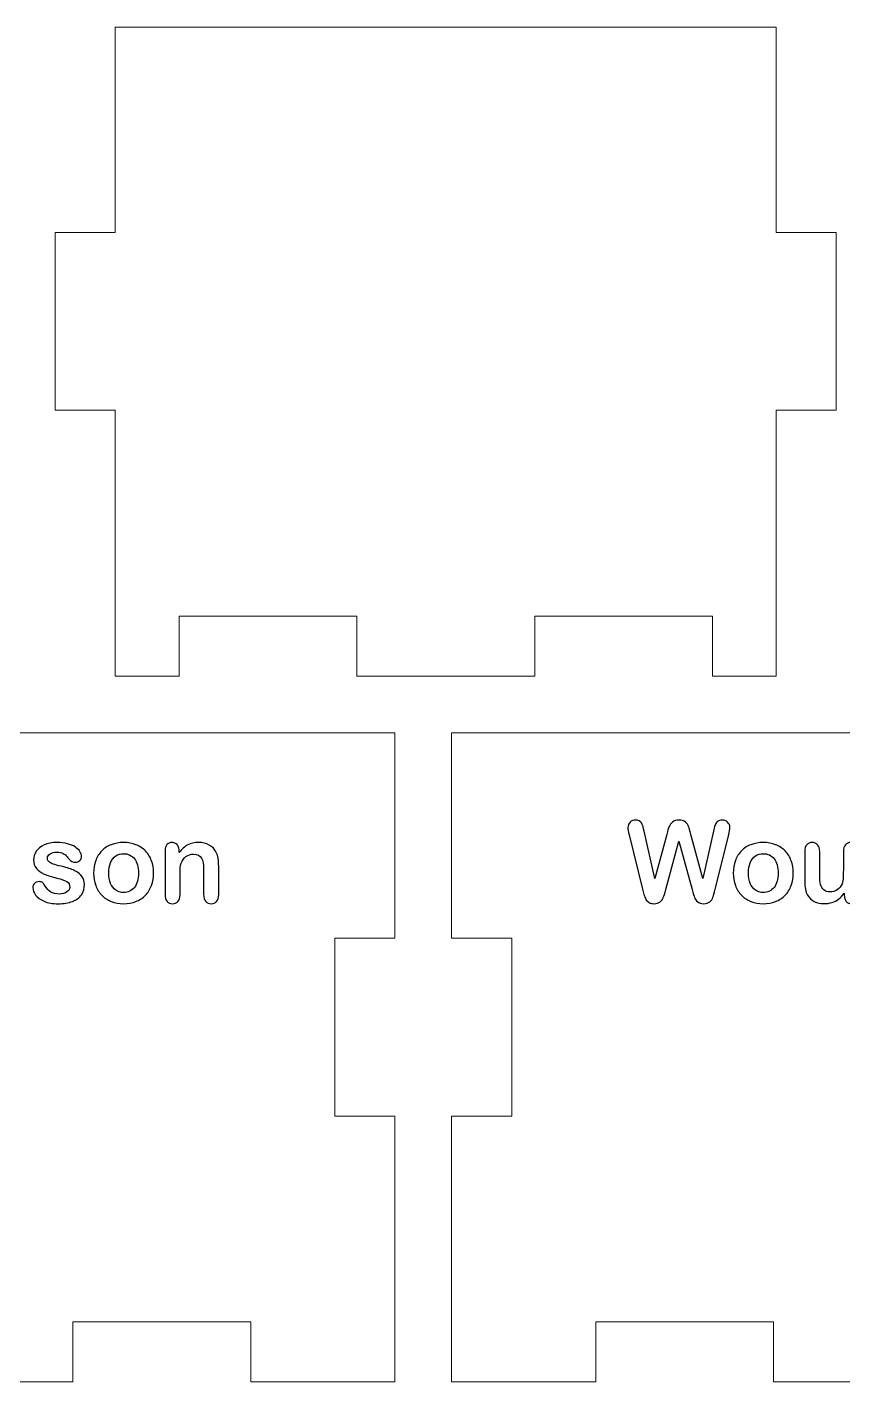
# Model space of a CAD drawing. Header units: inches. Extents: x -11.2 to 11.8, y -8.6 to 8.5.
# Drawn here: x -9.395 to -7.697, y -3.816 to -0.998 of the extents above; entities that cross this region are included whole.
import ezdxf

# ---------------------------------------------------------------- set-up
doc = ezdxf.new("R2010")
doc.units = ezdxf.units.IN
doc.header["$MEASUREMENT"] = 0
doc.layers.add('Tiny token holder', color=7, linetype='Continuous')

msp = doc.modelspace()

# ---------------------------------------------------------------- linework, layer by layer
at = {"layer": 'Tiny token holder', "color": 240, "lineweight": 9}
for points, knots in [([(-7.8364, -2.2231), (-7.8364, -2.2231), (-7.8364, -1.7951), (-7.8364, -1.7951), (-7.8364, -1.7951), (-7.8364, -1.7951), (-7.7114, -1.7951), (-7.7114, -1.7951), (-7.7114, -1.7951), (-7.7114, -1.7951), (-7.7114, -1.4251), (-7.7114, -1.4251), (-7.7114, -1.4251), (-7.7114, -1.4251), (-7.8364, -1.4251), (-7.8364, -1.4251), (-7.8364, -1.4251), (-7.8364, -1.4251), (-7.8364, -0.9981), (-7.8364, -0.9981), (-7.8364, -0.9981), (-7.8364, -0.9981), (-9.2114, -0.9981), (-9.2114, -0.9981), (-9.2114, -0.9981), (-9.2114, -0.9981), (-9.2114, -1.4251), (-9.2114, -1.4251), (-9.2114, -1.4251), (-9.2114, -1.4251), (-9.3364, -1.4251), (-9.3364, -1.4251), (-9.3364, -1.4251), (-9.3364, -1.4251), (-9.3364, -1.7951), (-9.3364, -1.7951), (-9.3364, -1.7951), (-9.3364, -1.7951), (-9.2114, -1.7951), (-9.2114, -1.7951), (-9.2114, -1.7951), (-9.2114, -1.7951), (-9.2114, -2.2231), (-9.2114, -2.2231), (-9.2114, -2.2231), (-9.2114, -2.2231), (-9.2114, -2.3481), (-9.2114, -2.3481), (-9.2114, -2.3481), (-9.2114, -2.3481), (-9.0784, -2.3481), (-9.0784, -2.3481), (-9.0784, -2.3481), (-9.0784, -2.3481), (-9.0784, -2.2231), (-9.0784, -2.2231), (-9.0784, -2.2231), (-9.0784, -2.2231), (-8.7084, -2.2231), (-8.7084, -2.2231), (-8.7084, -2.2231), (-8.7084, -2.2231), (-8.7084, -2.3481), (-8.7084, -2.3481), (-8.7084, -2.3481), (-8.7084, -2.3481), (-8.3384, -2.3481), (-8.3384, -2.3481), (-8.3384, -2.3481), (-8.3384, -2.3481), (-8.3384, -2.2231), (-8.3384, -2.2231), (-8.3384, -2.2231), (-8.3384, -2.2231), (-7.9684, -2.2231), (-7.9684, -2.2231), (-7.9684, -2.2231), (-7.9684, -2.2231), (-7.9684, -2.3481), (-7.9684, -2.3481), (-7.9684, -2.3481), (-7.9684, -2.3481), (-7.8364, -2.3481), (-7.8364, -2.3481), (-7.8364, -2.3481), (-7.8364, -2.3481), (-7.8364, -2.2231), (-7.8364, -2.2231)], [0, 0, 0, 0, 0.043478, 0.043478, 0.043478, 0.043478, 0.086957, 0.086957, 0.086957, 0.086957, 0.130435, 0.130435, 0.130435, 0.130435, 0.173913, 0.173913, 0.173913, 0.173913, 0.217391, 0.217391, 0.217391, 0.217391, 0.26087, 0.26087, 0.26087, 0.26087, 0.304348, 0.304348, 0.304348, 0.304348, 0.347826, 0.347826, 0.347826, 0.347826, 0.391304, 0.391304, 0.391304, 0.391304, 0.434783, 0.434783, 0.434783, 0.434783, 0.478261, 0.478261, 0.478261, 0.478261, 0.521739, 0.521739, 0.521739, 0.521739, 0.565217, 0.565217, 0.565217, 0.565217, 0.608696, 0.608696, 0.608696, 0.608696, 0.652174, 0.652174, 0.652174, 0.652174, 0.695652, 0.695652, 0.695652, 0.695652, 0.73913, 0.73913, 0.73913, 0.73913, 0.782609, 0.782609, 0.782609, 0.782609, 0.826087, 0.826087, 0.826087, 0.826087, 0.869565, 0.869565, 0.869565, 0.869565, 0.913043, 0.913043, 0.913043, 0.913043, 1, 1, 1, 1]), ([(-10.7794, -3.6911), (-10.7794, -3.6911), (-10.4094, -3.6911), (-10.4094, -3.6911), (-10.4094, -3.6911), (-10.4094, -3.6911), (-10.4094, -3.8161), (-10.4094, -3.8161), (-10.4094, -3.8161), (-10.4094, -3.8161), (-10.0394, -3.8161), (-10.0394, -3.8161), (-10.0394, -3.8161), (-10.0394, -3.8161), (-10.0394, -3.6911), (-10.0394, -3.6911), (-10.0394, -3.6911), (-10.0394, -3.6911), (-9.6694, -3.6911), (-9.6694, -3.6911), (-9.6694, -3.6911), (-9.6694, -3.6911), (-9.6694, -3.8161), (-9.6694, -3.8161), (-9.6694, -3.8161), (-9.6694, -3.8161), (-9.2994, -3.8161), (-9.2994, -3.8161), (-9.2994, -3.8161), (-9.2994, -3.8161), (-9.2994, -3.6911), (-9.2994, -3.6911), (-9.2994, -3.6911), (-9.2994, -3.6911), (-8.9294, -3.6911), (-8.9294, -3.6911), (-8.9294, -3.6911), (-8.9294, -3.6911), (-8.9294, -3.8161), (-8.9294, -3.8161), (-8.9294, -3.8161), (-8.9294, -3.8161), (-8.7544, -3.8161), (-8.7544, -3.8161), (-8.7544, -3.8161), (-8.7544, -3.8161), (-8.6294, -3.8161), (-8.6294, -3.8161), (-8.6294, -3.8161), (-8.6294, -3.8161), (-8.6294, -3.6911), (-8.6294, -3.6911), (-8.6294, -3.6911), (-8.6294, -3.6911), (-8.6294, -3.2631), (-8.6294, -3.2631), (-8.6294, -3.2631), (-8.6294, -3.2631), (-8.7544, -3.2631), (-8.7544, -3.2631), (-8.7544, -3.2631), (-8.7544, -3.2631), (-8.7544, -2.8931), (-8.7544, -2.8931), (-8.7544, -2.8931), (-8.7544, -2.8931), (-8.6294, -2.8931), (-8.6294, -2.8931), (-8.6294, -2.8931), (-8.6294, -2.8931), (-8.6294, -2.4661), (-8.6294, -2.4661), (-8.6294, -2.4661), (-8.6294, -2.4661), (-8.7544, -2.4661), (-8.7544, -2.4661), (-8.7544, -2.4661), (-8.7544, -2.4661), (-10.9544, -2.4661), (-10.9544, -2.4661), (-10.9544, -2.4661), (-10.9544, -2.4661), (-11.0794, -2.4661), (-11.0794, -2.4661), (-11.0794, -2.4661), (-11.0794, -2.4661), (-11.0794, -2.8931), (-11.0794, -2.8931), (-11.0794, -2.8931), (-11.0794, -2.8931), (-10.9544, -2.8931), (-10.9544, -2.8931), (-10.9544, -2.8931), (-10.9544, -2.8931), (-10.9544, -3.2631), (-10.9544, -3.2631), (-10.9544, -3.2631), (-10.9544, -3.2631), (-11.0794, -3.2631), (-11.0794, -3.2631), (-11.0794, -3.2631), (-11.0794, -3.2631), (-11.0794, -3.6911), (-11.0794, -3.6911), (-11.0794, -3.6911), (-11.0794, -3.6911), (-11.0794, -3.8161), (-11.0794, -3.8161), (-11.0794, -3.8161), (-11.0794, -3.8161), (-10.9544, -3.8161), (-10.9544, -3.8161), (-10.9544, -3.8161), (-10.9544, -3.8161), (-10.7794, -3.8161), (-10.7794, -3.8161), (-10.7794, -3.8161), (-10.7794, -3.8161), (-10.7794, -3.6911), (-10.7794, -3.6911)], [0, 0, 0, 0, 0.032258, 0.032258, 0.032258, 0.032258, 0.064516, 0.064516, 0.064516, 0.064516, 0.096774, 0.096774, 0.096774, 0.096774, 0.129032, 0.129032, 0.129032, 0.129032, 0.16129, 0.16129, 0.16129, 0.16129, 0.193548, 0.193548, 0.193548, 0.193548, 0.225806, 0.225806, 0.225806, 0.225806, 0.258065, 0.258065, 0.258065, 0.258065, 0.290323, 0.290323, 0.290323, 0.290323, 0.322581, 0.322581, 0.322581, 0.322581, 0.354839, 0.354839, 0.354839, 0.354839, 0.387097, 0.387097, 0.387097, 0.387097, 0.419355, 0.419355, 0.419355, 0.419355, 0.451613, 0.451613, 0.451613, 0.451613, 0.483871, 0.483871, 0.483871, 0.483871, 0.516129, 0.516129, 0.516129, 0.516129, 0.548387, 0.548387, 0.548387, 0.548387, 0.580645, 0.580645, 0.580645, 0.580645, 0.612903, 0.612903, 0.612903, 0.612903, 0.645161, 0.645161, 0.645161, 0.645161, 0.677419, 0.677419, 0.677419, 0.677419, 0.709677, 0.709677, 0.709677, 0.709677, 0.741935, 0.741935, 0.741935, 0.741935, 0.774194, 0.774194, 0.774194, 0.774194, 0.806452, 0.806452, 0.806452, 0.806452, 0.83871, 0.83871, 0.83871, 0.83871, 0.870968, 0.870968, 0.870968, 0.870968, 0.903226, 0.903226, 0.903226, 0.903226, 0.935484, 0.935484, 0.935484, 0.935484, 1, 1, 1, 1]), ([(-8.2114, -3.6911), (-8.2114, -3.6911), (-7.8414, -3.6911), (-7.8414, -3.6911), (-7.8414, -3.6911), (-7.8414, -3.6911), (-7.8414, -3.8161), (-7.8414, -3.8161), (-7.8414, -3.8161), (-7.8414, -3.8161), (-7.4714, -3.8161), (-7.4714, -3.8161), (-7.4714, -3.8161), (-7.4714, -3.8161), (-7.4714, -3.6911), (-7.4714, -3.6911), (-7.4714, -3.6911), (-7.4714, -3.6911), (-7.1014, -3.6911), (-7.1014, -3.6911), (-7.1014, -3.6911), (-7.1014, -3.6911), (-7.1014, -3.8161), (-7.1014, -3.8161), (-7.1014, -3.8161), (-7.1014, -3.8161), (-6.7314, -3.8161), (-6.7314, -3.8161), (-6.7314, -3.8161), (-6.7314, -3.8161), (-6.7314, -3.6911), (-6.7314, -3.6911), (-6.7314, -3.6911), (-6.7314, -3.6911), (-6.3614, -3.6911), (-6.3614, -3.6911), (-6.3614, -3.6911), (-6.3614, -3.6911), (-6.3614, -3.8161), (-6.3614, -3.8161), (-6.3614, -3.8161), (-6.3614, -3.8161), (-6.1864, -3.8161), (-6.1864, -3.8161), (-6.1864, -3.8161), (-6.1864, -3.8161), (-6.0614, -3.8161), (-6.0614, -3.8161), (-6.0614, -3.8161), (-6.0614, -3.8161), (-6.0614, -3.6911), (-6.0614, -3.6911), (-6.0614, -3.6911), (-6.0614, -3.6911), (-6.0614, -3.2631), (-6.0614, -3.2631), (-6.0614, -3.2631), (-6.0614, -3.2631), (-6.1864, -3.2631), (-6.1864, -3.2631), (-6.1864, -3.2631), (-6.1864, -3.2631), (-6.1864, -2.8931), (-6.1864, -2.8931), (-6.1864, -2.8931), (-6.1864, -2.8931), (-6.0614, -2.8931), (-6.0614, -2.8931), (-6.0614, -2.8931), (-6.0614, -2.8931), (-6.0614, -2.4661), (-6.0614, -2.4661), (-6.0614, -2.4661), (-6.0614, -2.4661), (-6.1864, -2.4661), (-6.1864, -2.4661), (-6.1864, -2.4661), (-6.1864, -2.4661), (-8.3864, -2.4661), (-8.3864, -2.4661), (-8.3864, -2.4661), (-8.3864, -2.4661), (-8.5114, -2.4661), (-8.5114, -2.4661), (-8.5114, -2.4661), (-8.5114, -2.4661), (-8.5114, -2.8931), (-8.5114, -2.8931), (-8.5114, -2.8931), (-8.5114, -2.8931), (-8.3864, -2.8931), (-8.3864, -2.8931), (-8.3864, -2.8931), (-8.3864, -2.8931), (-8.3864, -3.2631), (-8.3864, -3.2631), (-8.3864, -3.2631), (-8.3864, -3.2631), (-8.5114, -3.2631), (-8.5114, -3.2631), (-8.5114, -3.2631), (-8.5114, -3.2631), (-8.5114, -3.6911), (-8.5114, -3.6911), (-8.5114, -3.6911), (-8.5114, -3.6911), (-8.5114, -3.8161), (-8.5114, -3.8161), (-8.5114, -3.8161), (-8.5114, -3.8161), (-8.3864, -3.8161), (-8.3864, -3.8161), (-8.3864, -3.8161), (-8.3864, -3.8161), (-8.2114, -3.8161), (-8.2114, -3.8161), (-8.2114, -3.8161), (-8.2114, -3.8161), (-8.2114, -3.6911), (-8.2114, -3.6911)], [0, 0, 0, 0, 0.032258, 0.032258, 0.032258, 0.032258, 0.064516, 0.064516, 0.064516, 0.064516, 0.096774, 0.096774, 0.096774, 0.096774, 0.129032, 0.129032, 0.129032, 0.129032, 0.16129, 0.16129, 0.16129, 0.16129, 0.193548, 0.193548, 0.193548, 0.193548, 0.225806, 0.225806, 0.225806, 0.225806, 0.258065, 0.258065, 0.258065, 0.258065, 0.290323, 0.290323, 0.290323, 0.290323, 0.322581, 0.322581, 0.322581, 0.322581, 0.354839, 0.354839, 0.354839, 0.354839, 0.387097, 0.387097, 0.387097, 0.387097, 0.419355, 0.419355, 0.419355, 0.419355, 0.451613, 0.451613, 0.451613, 0.451613, 0.483871, 0.483871, 0.483871, 0.483871, 0.516129, 0.516129, 0.516129, 0.516129, 0.548387, 0.548387, 0.548387, 0.548387, 0.580645, 0.580645, 0.580645, 0.580645, 0.612903, 0.612903, 0.612903, 0.612903, 0.645161, 0.645161, 0.645161, 0.645161, 0.677419, 0.677419, 0.677419, 0.677419, 0.709677, 0.709677, 0.709677, 0.709677, 0.741935, 0.741935, 0.741935, 0.741935, 0.774194, 0.774194, 0.774194, 0.774194, 0.806452, 0.806452, 0.806452, 0.806452, 0.83871, 0.83871, 0.83871, 0.83871, 0.870968, 0.870968, 0.870968, 0.870968, 0.903226, 0.903226, 0.903226, 0.903226, 0.935484, 0.935484, 0.935484, 0.935484, 1, 1, 1, 1])]:
    msp.add_open_spline(points, degree=3, knots=knots, dxfattribs=at)
at = {"layer": 'Tiny token holder', "color": 250}
for points, knots in [([(-8.0112, -2.7921), (-8.0112, -2.7921), (-8.0384, -2.6913), (-8.0384, -2.6913), (-8.0384, -2.6913), (-8.0384, -2.6913), (-8.0659, -2.7921), (-8.0659, -2.7921), (-8.0659, -2.7921), (-8.0681, -2.7998), (-8.0698, -2.8053), (-8.071, -2.8086), (-8.071, -2.8086), (-8.0723, -2.8119), (-8.0745, -2.8149), (-8.0776, -2.8176), (-8.0776, -2.8176), (-8.0808, -2.8202), (-8.0849, -2.8215), (-8.0901, -2.8215), (-8.0901, -2.8215), (-8.0944, -2.8215), (-8.0978, -2.8207), (-8.1005, -2.8192), (-8.1005, -2.8192), (-8.1033, -2.8176), (-8.1054, -2.8154), (-8.1071, -2.8125), (-8.1071, -2.8125), (-8.1088, -2.8097), (-8.1102, -2.8062), (-8.1112, -2.8023), (-8.1112, -2.8023), (-8.1123, -2.7984), (-8.1133, -2.7947), (-8.1141, -2.7914), (-8.1141, -2.7914), (-8.1141, -2.7914), (-8.1421, -2.6781), (-8.1421, -2.6781), (-8.1421, -2.6781), (-8.1438, -2.6715), (-8.1447, -2.6665), (-8.1447, -2.6631), (-8.1447, -2.6631), (-8.1447, -2.6587), (-8.1431, -2.655), (-8.1401, -2.6521), (-8.1401, -2.6521), (-8.137, -2.6491), (-8.1332, -2.6476), (-8.1287, -2.6476), (-8.1287, -2.6476), (-8.1225, -2.6476), (-8.1183, -2.6496), (-8.1162, -2.6536), (-8.1162, -2.6536), (-8.1141, -2.6576), (-8.1122, -2.6633), (-8.1106, -2.6709), (-8.1106, -2.6709), (-8.1106, -2.6709), (-8.0885, -2.7691), (-8.0885, -2.7691), (-8.0885, -2.7691), (-8.0885, -2.7691), (-8.0639, -2.6772), (-8.0639, -2.6772), (-8.0639, -2.6772), (-8.062, -2.6702), (-8.0604, -2.6648), (-8.0589, -2.6612), (-8.0589, -2.6612), (-8.0575, -2.6575), (-8.0551, -2.6543), (-8.0518, -2.6516), (-8.0518, -2.6516), (-8.0485, -2.6489), (-8.044, -2.6476), (-8.0384, -2.6476), (-8.0384, -2.6476), (-8.0326, -2.6476), (-8.0282, -2.649), (-8.025, -2.6518), (-8.025, -2.6518), (-8.0218, -2.6546), (-8.0196, -2.6576), (-8.0184, -2.6609), (-8.0184, -2.6609), (-8.0172, -2.6642), (-8.0156, -2.6696), (-8.0135, -2.6772), (-8.0135, -2.6772), (-8.0135, -2.6772), (-7.9886, -2.7691), (-7.9886, -2.7691), (-7.9886, -2.7691), (-7.9886, -2.7691), (-7.9665, -2.6709), (-7.9665, -2.6709), (-7.9665, -2.6709), (-7.9655, -2.6658), (-7.9644, -2.6617), (-7.9635, -2.6588), (-7.9635, -2.6588), (-7.9625, -2.6559), (-7.9609, -2.6533), (-7.9586, -2.6511), (-7.9586, -2.6511), (-7.9562, -2.6487), (-7.9528, -2.6476), (-7.9484, -2.6476), (-7.9484, -2.6476), (-7.944, -2.6476), (-7.9402, -2.6491), (-7.9371, -2.652), (-7.9371, -2.652), (-7.934, -2.655), (-7.9324, -2.6587), (-7.9324, -2.6631), (-7.9324, -2.6631), (-7.9324, -2.6662), (-7.9333, -2.6712), (-7.9349, -2.6781), (-7.9349, -2.6781), (-7.9349, -2.6781), (-7.9629, -2.7914), (-7.9629, -2.7914), (-7.9629, -2.7914), (-7.9649, -2.799), (-7.9665, -2.8046), (-7.9677, -2.8082), (-7.9677, -2.8082), (-7.969, -2.8117), (-7.9711, -2.8148), (-7.9741, -2.8175), (-7.9741, -2.8175), (-7.9772, -2.8202), (-7.9814, -2.8215), (-7.987, -2.8215), (-7.987, -2.8215), (-7.9922, -2.8215), (-7.9963, -2.8202), (-7.9995, -2.8176), (-7.9995, -2.8176), (-8.0026, -2.815), (-8.0048, -2.8121), (-8.006, -2.8088), (-8.006, -2.8088), (-8.0073, -2.8056), (-8.0089, -2.8), (-8.0112, -2.7921)], [0, 0, 0, 0, 0.025641, 0.025641, 0.025641, 0.025641, 0.051282, 0.051282, 0.051282, 0.051282, 0.076923, 0.076923, 0.076923, 0.076923, 0.102564, 0.102564, 0.102564, 0.102564, 0.128205, 0.128205, 0.128205, 0.128205, 0.153846, 0.153846, 0.153846, 0.153846, 0.179487, 0.179487, 0.179487, 0.179487, 0.205128, 0.205128, 0.205128, 0.205128, 0.230769, 0.230769, 0.230769, 0.230769, 0.25641, 0.25641, 0.25641, 0.25641, 0.282051, 0.282051, 0.282051, 0.282051, 0.307692, 0.307692, 0.307692, 0.307692, 0.333333, 0.333333, 0.333333, 0.333333, 0.358974, 0.358974, 0.358974, 0.358974, 0.384615, 0.384615, 0.384615, 0.384615, 0.410256, 0.410256, 0.410256, 0.410256, 0.435897, 0.435897, 0.435897, 0.435897, 0.461538, 0.461538, 0.461538, 0.461538, 0.487179, 0.487179, 0.487179, 0.487179, 0.512821, 0.512821, 0.512821, 0.512821, 0.538462, 0.538462, 0.538462, 0.538462, 0.564103, 0.564103, 0.564103, 0.564103, 0.589744, 0.589744, 0.589744, 0.589744, 0.615385, 0.615385, 0.615385, 0.615385, 0.641026, 0.641026, 0.641026, 0.641026, 0.666667, 0.666667, 0.666667, 0.666667, 0.692308, 0.692308, 0.692308, 0.692308, 0.717949, 0.717949, 0.717949, 0.717949, 0.74359, 0.74359, 0.74359, 0.74359, 0.769231, 0.769231, 0.769231, 0.769231, 0.794872, 0.794872, 0.794872, 0.794872, 0.820513, 0.820513, 0.820513, 0.820513, 0.846154, 0.846154, 0.846154, 0.846154, 0.871795, 0.871795, 0.871795, 0.871795, 0.897436, 0.897436, 0.897436, 0.897436, 0.923077, 0.923077, 0.923077, 0.923077, 0.948718, 0.948718, 0.948718, 0.948718, 1, 1, 1, 1]), ([(-9.2753, -2.7806), (-9.2753, -2.7892), (-9.2774, -2.7966), (-9.2816, -2.8028), (-9.2816, -2.8028), (-9.2858, -2.8089), (-9.292, -2.8136), (-9.3003, -2.8168), (-9.3003, -2.8168), (-9.3085, -2.82), (-9.3185, -2.8215), (-9.3303, -2.8215), (-9.3303, -2.8215), (-9.3415, -2.8215), (-9.3511, -2.8198), (-9.3592, -2.8164), (-9.3592, -2.8164), (-9.3672, -2.8129), (-9.3731, -2.8086), (-9.377, -2.8035), (-9.377, -2.8035), (-9.3808, -2.7983), (-9.3827, -2.7932), (-9.3827, -2.788), (-9.3827, -2.788), (-9.3827, -2.7845), (-9.3815, -2.7816), (-9.379, -2.7791), (-9.379, -2.7791), (-9.3766, -2.7767), (-9.3735, -2.7755), (-9.3697, -2.7755), (-9.3697, -2.7755), (-9.3664, -2.7755), (-9.3639, -2.7763), (-9.3621, -2.7779), (-9.3621, -2.7779), (-9.3604, -2.7795), (-9.3587, -2.7817), (-9.3571, -2.7847), (-9.3571, -2.7847), (-9.3539, -2.7902), (-9.35, -2.7944), (-9.3456, -2.7972), (-9.3456, -2.7972), (-9.3411, -2.7999), (-9.335, -2.8013), (-9.3273, -2.8013), (-9.3273, -2.8013), (-9.321, -2.8013), (-9.3159, -2.7999), (-9.3119, -2.7971), (-9.3119, -2.7971), (-9.3079, -2.7943), (-9.3059, -2.7911), (-9.3059, -2.7875), (-9.3059, -2.7875), (-9.3059, -2.782), (-9.3079, -2.778), (-9.3121, -2.7755), (-9.3121, -2.7755), (-9.3163, -2.7729), (-9.3231, -2.7705), (-9.3327, -2.7682), (-9.3327, -2.7682), (-9.3435, -2.7655), (-9.3522, -2.7627), (-9.359, -2.7598), (-9.359, -2.7598), (-9.3658, -2.7569), (-9.3712, -2.7529), (-9.3752, -2.7481), (-9.3752, -2.7481), (-9.3793, -2.7433), (-9.3813, -2.7373), (-9.3813, -2.7303), (-9.3813, -2.7303), (-9.3813, -2.724), (-9.3794, -2.7181), (-9.3757, -2.7125), (-9.3757, -2.7125), (-9.3719, -2.7069), (-9.3664, -2.7025), (-9.3591, -2.6992), (-9.3591, -2.6992), (-9.3518, -2.6958), (-9.343, -2.6941), (-9.3327, -2.6941), (-9.3327, -2.6941), (-9.3245, -2.6941), (-9.3173, -2.695), (-9.3108, -2.6966), (-9.3108, -2.6966), (-9.3044, -2.6983), (-9.299, -2.7006), (-9.2947, -2.7034), (-9.2947, -2.7034), (-9.2903, -2.7063), (-9.287, -2.7094), (-9.2848, -2.7129), (-9.2848, -2.7129), (-9.2825, -2.7163), (-9.2814, -2.7196), (-9.2814, -2.723), (-9.2814, -2.723), (-9.2814, -2.7265), (-9.2826, -2.7295), (-9.285, -2.7318), (-9.285, -2.7318), (-9.2874, -2.7341), (-9.2909, -2.7352), (-9.2953, -2.7352), (-9.2953, -2.7352), (-9.2985, -2.7352), (-9.3012, -2.7343), (-9.3035, -2.7325), (-9.3035, -2.7325), (-9.3057, -2.7306), (-9.3083, -2.7279), (-9.3113, -2.7242), (-9.3113, -2.7242), (-9.3136, -2.7212), (-9.3164, -2.7187), (-9.3196, -2.7169), (-9.3196, -2.7169), (-9.3228, -2.715), (-9.3272, -2.7141), (-9.3327, -2.7141), (-9.3327, -2.7141), (-9.3383, -2.7141), (-9.343, -2.7153), (-9.3468, -2.7177), (-9.3468, -2.7177), (-9.3505, -2.7201), (-9.3524, -2.7232), (-9.3524, -2.7268), (-9.3524, -2.7268), (-9.3524, -2.7301), (-9.351, -2.7328), (-9.3483, -2.7348), (-9.3483, -2.7348), (-9.3455, -2.737), (-9.3418, -2.7387), (-9.3372, -2.7401), (-9.3372, -2.7401), (-9.3325, -2.7415), (-9.3261, -2.7431), (-9.3179, -2.7451), (-9.3179, -2.7451), (-9.3082, -2.7475), (-9.3002, -2.7504), (-9.2941, -2.7536), (-9.2941, -2.7536), (-9.2879, -2.7569), (-9.2833, -2.7608), (-9.2801, -2.7653), (-9.2801, -2.7653), (-9.2769, -2.7698), (-9.2753, -2.7749), (-9.2753, -2.7806)], [0, 0, 0, 0, 0.02439, 0.02439, 0.02439, 0.02439, 0.04878, 0.04878, 0.04878, 0.04878, 0.073171, 0.073171, 0.073171, 0.073171, 0.097561, 0.097561, 0.097561, 0.097561, 0.121951, 0.121951, 0.121951, 0.121951, 0.146341, 0.146341, 0.146341, 0.146341, 0.170732, 0.170732, 0.170732, 0.170732, 0.195122, 0.195122, 0.195122, 0.195122, 0.219512, 0.219512, 0.219512, 0.219512, 0.243902, 0.243902, 0.243902, 0.243902, 0.268293, 0.268293, 0.268293, 0.268293, 0.292683, 0.292683, 0.292683, 0.292683, 0.317073, 0.317073, 0.317073, 0.317073, 0.341463, 0.341463, 0.341463, 0.341463, 0.365854, 0.365854, 0.365854, 0.365854, 0.390244, 0.390244, 0.390244, 0.390244, 0.414634, 0.414634, 0.414634, 0.414634, 0.439024, 0.439024, 0.439024, 0.439024, 0.463415, 0.463415, 0.463415, 0.463415, 0.487805, 0.487805, 0.487805, 0.487805, 0.512195, 0.512195, 0.512195, 0.512195, 0.536585, 0.536585, 0.536585, 0.536585, 0.560976, 0.560976, 0.560976, 0.560976, 0.585366, 0.585366, 0.585366, 0.585366, 0.609756, 0.609756, 0.609756, 0.609756, 0.634146, 0.634146, 0.634146, 0.634146, 0.658537, 0.658537, 0.658537, 0.658537, 0.682927, 0.682927, 0.682927, 0.682927, 0.707317, 0.707317, 0.707317, 0.707317, 0.731707, 0.731707, 0.731707, 0.731707, 0.756098, 0.756098, 0.756098, 0.756098, 0.780488, 0.780488, 0.780488, 0.780488, 0.804878, 0.804878, 0.804878, 0.804878, 0.829268, 0.829268, 0.829268, 0.829268, 0.853659, 0.853659, 0.853659, 0.853659, 0.878049, 0.878049, 0.878049, 0.878049, 0.902439, 0.902439, 0.902439, 0.902439, 0.926829, 0.926829, 0.926829, 0.926829, 0.95122, 0.95122, 0.95122, 0.95122, 1, 1, 1, 1]), ([(-9.1315, -2.7579), (-9.1315, -2.7672), (-9.1329, -2.7758), (-9.1358, -2.7837), (-9.1358, -2.7837), (-9.1388, -2.7916), (-9.143, -2.7983), (-9.1485, -2.804), (-9.1485, -2.804), (-9.154, -2.8097), (-9.1606, -2.814), (-9.1682, -2.817), (-9.1682, -2.817), (-9.1759, -2.82), (-9.1845, -2.8215), (-9.194, -2.8215), (-9.194, -2.8215), (-9.2036, -2.8215), (-9.2121, -2.82), (-9.2196, -2.8169), (-9.2196, -2.8169), (-9.2272, -2.8139), (-9.2338, -2.8095), (-9.2394, -2.8038), (-9.2394, -2.8038), (-9.2449, -2.7981), (-9.2491, -2.7914), (-9.252, -2.7836), (-9.252, -2.7836), (-9.2548, -2.7758), (-9.2563, -2.7672), (-9.2563, -2.7578), (-9.2563, -2.7578), (-9.2563, -2.7484), (-9.2548, -2.7397), (-9.2519, -2.7318), (-9.2519, -2.7318), (-9.249, -2.7239), (-9.2448, -2.7172), (-9.2394, -2.7116), (-9.2394, -2.7116), (-9.2339, -2.706), (-9.2274, -2.7017), (-9.2196, -2.6987), (-9.2196, -2.6987), (-9.2119, -2.6957), (-9.2034, -2.6941), (-9.194, -2.6941), (-9.194, -2.6941), (-9.1846, -2.6941), (-9.1759, -2.6957), (-9.1682, -2.6987), (-9.1682, -2.6987), (-9.1605, -2.7018), (-9.1539, -2.7062), (-9.1484, -2.7118), (-9.1484, -2.7118), (-9.1428, -2.7175), (-9.1386, -2.7242), (-9.1358, -2.7321), (-9.1358, -2.7321), (-9.1329, -2.7399), (-9.1315, -2.7485), (-9.1315, -2.7579)], [0, 0, 0, 0, 0.058824, 0.058824, 0.058824, 0.058824, 0.117647, 0.117647, 0.117647, 0.117647, 0.176471, 0.176471, 0.176471, 0.176471, 0.235294, 0.235294, 0.235294, 0.235294, 0.294118, 0.294118, 0.294118, 0.294118, 0.352941, 0.352941, 0.352941, 0.352941, 0.411765, 0.411765, 0.411765, 0.411765, 0.470588, 0.470588, 0.470588, 0.470588, 0.529412, 0.529412, 0.529412, 0.529412, 0.588235, 0.588235, 0.588235, 0.588235, 0.647059, 0.647059, 0.647059, 0.647059, 0.705882, 0.705882, 0.705882, 0.705882, 0.764706, 0.764706, 0.764706, 0.764706, 0.823529, 0.823529, 0.823529, 0.823529, 0.882353, 0.882353, 0.882353, 0.882353, 1, 1, 1, 1]), ([(-9.0784, -2.7115), (-9.0784, -2.7115), (-9.0784, -2.7153), (-9.0784, -2.7153), (-9.0784, -2.7153), (-9.0729, -2.708), (-9.0669, -2.7026), (-9.0603, -2.6992), (-9.0603, -2.6992), (-9.0538, -2.6958), (-9.0463, -2.6941), (-9.0378, -2.6941), (-9.0378, -2.6941), (-9.0295, -2.6941), (-9.0222, -2.6959), (-9.0156, -2.6995), (-9.0156, -2.6995), (-9.0091, -2.7031), (-9.0043, -2.7082), (-9.001, -2.7148), (-9.001, -2.7148), (-8.999, -2.7186), (-8.9976, -2.7227), (-8.997, -2.7272), (-8.997, -2.7272), (-8.9964, -2.7316), (-8.9961, -2.7373), (-8.9961, -2.7442), (-8.9961, -2.7442), (-8.9961, -2.7442), (-8.9961, -2.8025), (-8.9961, -2.8025), (-8.9961, -2.8025), (-8.9961, -2.8088), (-8.9976, -2.8135), (-9.0004, -2.8167), (-9.0004, -2.8167), (-9.0033, -2.8199), (-9.007, -2.8215), (-9.0116, -2.8215), (-9.0116, -2.8215), (-9.0163, -2.8215), (-9.0201, -2.8199), (-9.023, -2.8166), (-9.023, -2.8166), (-9.0259, -2.8133), (-9.0274, -2.8086), (-9.0274, -2.8025), (-9.0274, -2.8025), (-9.0274, -2.8025), (-9.0274, -2.7502), (-9.0274, -2.7502), (-9.0274, -2.7502), (-9.0274, -2.7399), (-9.0288, -2.732), (-9.0317, -2.7265), (-9.0317, -2.7265), (-9.0345, -2.7211), (-9.0402, -2.7183), (-9.0488, -2.7183), (-9.0488, -2.7183), (-9.0544, -2.7183), (-9.0595, -2.72), (-9.0641, -2.7233), (-9.0641, -2.7233), (-9.0687, -2.7266), (-9.0721, -2.7312), (-9.0742, -2.7371), (-9.0742, -2.7371), (-9.0757, -2.7417), (-9.0765, -2.7504), (-9.0765, -2.7632), (-9.0765, -2.7632), (-9.0765, -2.7632), (-9.0765, -2.8025), (-9.0765, -2.8025), (-9.0765, -2.8025), (-9.0765, -2.8088), (-9.078, -2.8136), (-9.0809, -2.8167), (-9.0809, -2.8167), (-9.0838, -2.8199), (-9.0876, -2.8215), (-9.0923, -2.8215), (-9.0923, -2.8215), (-9.0968, -2.8215), (-9.1005, -2.8199), (-9.1034, -2.8166), (-9.1034, -2.8166), (-9.1063, -2.8133), (-9.1077, -2.8086), (-9.1077, -2.8025), (-9.1077, -2.8025), (-9.1077, -2.8025), (-9.1077, -2.7119), (-9.1077, -2.7119), (-9.1077, -2.7119), (-9.1077, -2.706), (-9.1064, -2.7015), (-9.1039, -2.6986), (-9.1039, -2.6986), (-9.1012, -2.6956), (-9.0977, -2.6941), (-9.0932, -2.6941), (-9.0932, -2.6941), (-9.0905, -2.6941), (-9.088, -2.6948), (-9.0858, -2.6961), (-9.0858, -2.6961), (-9.0835, -2.6974), (-9.0818, -2.6994), (-9.0804, -2.7019), (-9.0804, -2.7019), (-9.0791, -2.7045), (-9.0784, -2.7077), (-9.0784, -2.7115)], [0, 0, 0, 0, 0.033333, 0.033333, 0.033333, 0.033333, 0.066667, 0.066667, 0.066667, 0.066667, 0.1, 0.1, 0.1, 0.1, 0.133333, 0.133333, 0.133333, 0.133333, 0.166667, 0.166667, 0.166667, 0.166667, 0.2, 0.2, 0.2, 0.2, 0.233333, 0.233333, 0.233333, 0.233333, 0.266667, 0.266667, 0.266667, 0.266667, 0.3, 0.3, 0.3, 0.3, 0.333333, 0.333333, 0.333333, 0.333333, 0.366667, 0.366667, 0.366667, 0.366667, 0.4, 0.4, 0.4, 0.4, 0.433333, 0.433333, 0.433333, 0.433333, 0.466667, 0.466667, 0.466667, 0.466667, 0.5, 0.5, 0.5, 0.5, 0.533333, 0.533333, 0.533333, 0.533333, 0.566667, 0.566667, 0.566667, 0.566667, 0.6, 0.6, 0.6, 0.6, 0.633333, 0.633333, 0.633333, 0.633333, 0.666667, 0.666667, 0.666667, 0.666667, 0.7, 0.7, 0.7, 0.7, 0.733333, 0.733333, 0.733333, 0.733333, 0.766667, 0.766667, 0.766667, 0.766667, 0.8, 0.8, 0.8, 0.8, 0.833333, 0.833333, 0.833333, 0.833333, 0.866667, 0.866667, 0.866667, 0.866667, 0.9, 0.9, 0.9, 0.9, 0.933333, 0.933333, 0.933333, 0.933333, 1, 1, 1, 1]), ([(-7.8005, -2.7579), (-7.8005, -2.7672), (-7.802, -2.7758), (-7.8049, -2.7837), (-7.8049, -2.7837), (-7.8078, -2.7916), (-7.812, -2.7983), (-7.8175, -2.804), (-7.8175, -2.804), (-7.823, -2.8097), (-7.8296, -2.814), (-7.8373, -2.817), (-7.8373, -2.817), (-7.8449, -2.82), (-7.8535, -2.8215), (-7.8631, -2.8215), (-7.8631, -2.8215), (-7.8726, -2.8215), (-7.8812, -2.82), (-7.8887, -2.8169), (-7.8887, -2.8169), (-7.8963, -2.8139), (-7.9029, -2.8095), (-7.9084, -2.8038), (-7.9084, -2.8038), (-7.9139, -2.7981), (-7.9182, -2.7914), (-7.921, -2.7836), (-7.921, -2.7836), (-7.9239, -2.7758), (-7.9253, -2.7672), (-7.9253, -2.7578), (-7.9253, -2.7578), (-7.9253, -2.7484), (-7.9239, -2.7397), (-7.921, -2.7318), (-7.921, -2.7318), (-7.9181, -2.7239), (-7.9139, -2.7172), (-7.9085, -2.7116), (-7.9085, -2.7116), (-7.903, -2.706), (-7.8964, -2.7017), (-7.8887, -2.6987), (-7.8887, -2.6987), (-7.881, -2.6957), (-7.8725, -2.6941), (-7.8631, -2.6941), (-7.8631, -2.6941), (-7.8536, -2.6941), (-7.845, -2.6957), (-7.8373, -2.6987), (-7.8373, -2.6987), (-7.8296, -2.7018), (-7.823, -2.7062), (-7.8174, -2.7118), (-7.8174, -2.7118), (-7.8119, -2.7175), (-7.8077, -2.7242), (-7.8049, -2.7321), (-7.8049, -2.7321), (-7.802, -2.7399), (-7.8005, -2.7485), (-7.8005, -2.7579)], [0, 0, 0, 0, 0.058824, 0.058824, 0.058824, 0.058824, 0.117647, 0.117647, 0.117647, 0.117647, 0.176471, 0.176471, 0.176471, 0.176471, 0.235294, 0.235294, 0.235294, 0.235294, 0.294118, 0.294118, 0.294118, 0.294118, 0.352941, 0.352941, 0.352941, 0.352941, 0.411765, 0.411765, 0.411765, 0.411765, 0.470588, 0.470588, 0.470588, 0.470588, 0.529412, 0.529412, 0.529412, 0.529412, 0.588235, 0.588235, 0.588235, 0.588235, 0.647059, 0.647059, 0.647059, 0.647059, 0.705882, 0.705882, 0.705882, 0.705882, 0.764706, 0.764706, 0.764706, 0.764706, 0.823529, 0.823529, 0.823529, 0.823529, 0.882353, 0.882353, 0.882353, 0.882353, 1, 1, 1, 1]), ([(-7.6946, -2.8039), (-7.6946, -2.8039), (-7.6946, -2.7998), (-7.6946, -2.7998), (-7.6946, -2.7998), (-7.6984, -2.8046), (-7.7023, -2.8086), (-7.7064, -2.8118), (-7.7064, -2.8118), (-7.7105, -2.815), (-7.715, -2.8174), (-7.7199, -2.8189), (-7.7199, -2.8189), (-7.7248, -2.8205), (-7.7304, -2.8213), (-7.7367, -2.8213), (-7.7367, -2.8213), (-7.7443, -2.8213), (-7.751, -2.8197), (-7.757, -2.8166), (-7.757, -2.8166), (-7.763, -2.8135), (-7.7677, -2.8091), (-7.771, -2.8036), (-7.771, -2.8036), (-7.7749, -2.797), (-7.7768, -2.7874), (-7.7768, -2.7749), (-7.7768, -2.7749), (-7.7768, -2.7749), (-7.7768, -2.7129), (-7.7768, -2.7129), (-7.7768, -2.7129), (-7.7768, -2.7066), (-7.7754, -2.7019), (-7.7726, -2.6988), (-7.7726, -2.6988), (-7.7698, -2.6957), (-7.766, -2.6941), (-7.7613, -2.6941), (-7.7613, -2.6941), (-7.7566, -2.6941), (-7.7528, -2.6957), (-7.7499, -2.6988), (-7.7499, -2.6988), (-7.747, -2.702), (-7.7456, -2.7066), (-7.7456, -2.7129), (-7.7456, -2.7129), (-7.7456, -2.7129), (-7.7456, -2.763), (-7.7456, -2.763), (-7.7456, -2.763), (-7.7456, -2.7702), (-7.7449, -2.7764), (-7.7437, -2.7813), (-7.7437, -2.7813), (-7.7425, -2.7862), (-7.7403, -2.7901), (-7.7371, -2.7929), (-7.7371, -2.7929), (-7.734, -2.7957), (-7.7296, -2.7971), (-7.7242, -2.7971), (-7.7242, -2.7971), (-7.7189, -2.7971), (-7.7139, -2.7955), (-7.7093, -2.7924), (-7.7093, -2.7924), (-7.7046, -2.7892), (-7.7012, -2.7851), (-7.6991, -2.7801), (-7.6991, -2.7801), (-7.6973, -2.7757), (-7.6964, -2.7659), (-7.6964, -2.7509), (-7.6964, -2.7509), (-7.6964, -2.7509), (-7.6964, -2.7129), (-7.6964, -2.7129), (-7.6964, -2.7129), (-7.6964, -2.7066), (-7.695, -2.702), (-7.6921, -2.6988), (-7.6921, -2.6988), (-7.6891, -2.6957), (-7.6854, -2.6941), (-7.6807, -2.6941), (-7.6807, -2.6941), (-7.676, -2.6941), (-7.6723, -2.6957), (-7.6694, -2.6988), (-7.6694, -2.6988), (-7.6666, -2.7019), (-7.6652, -2.7066), (-7.6652, -2.7129), (-7.6652, -2.7129), (-7.6652, -2.7129), (-7.6652, -2.8036), (-7.6652, -2.8036), (-7.6652, -2.8036), (-7.6652, -2.8096), (-7.6665, -2.814), (-7.6692, -2.8171), (-7.6692, -2.8171), (-7.672, -2.82), (-7.6755, -2.8215), (-7.6798, -2.8215), (-7.6798, -2.8215), (-7.6841, -2.8215), (-7.6876, -2.82), (-7.6904, -2.8169), (-7.6904, -2.8169), (-7.6932, -2.8138), (-7.6946, -2.8094), (-7.6946, -2.8039)], [0, 0, 0, 0, 0.033333, 0.033333, 0.033333, 0.033333, 0.066667, 0.066667, 0.066667, 0.066667, 0.1, 0.1, 0.1, 0.1, 0.133333, 0.133333, 0.133333, 0.133333, 0.166667, 0.166667, 0.166667, 0.166667, 0.2, 0.2, 0.2, 0.2, 0.233333, 0.233333, 0.233333, 0.233333, 0.266667, 0.266667, 0.266667, 0.266667, 0.3, 0.3, 0.3, 0.3, 0.333333, 0.333333, 0.333333, 0.333333, 0.366667, 0.366667, 0.366667, 0.366667, 0.4, 0.4, 0.4, 0.4, 0.433333, 0.433333, 0.433333, 0.433333, 0.466667, 0.466667, 0.466667, 0.466667, 0.5, 0.5, 0.5, 0.5, 0.533333, 0.533333, 0.533333, 0.533333, 0.566667, 0.566667, 0.566667, 0.566667, 0.6, 0.6, 0.6, 0.6, 0.633333, 0.633333, 0.633333, 0.633333, 0.666667, 0.666667, 0.666667, 0.666667, 0.7, 0.7, 0.7, 0.7, 0.733333, 0.733333, 0.733333, 0.733333, 0.766667, 0.766667, 0.766667, 0.766667, 0.8, 0.8, 0.8, 0.8, 0.833333, 0.833333, 0.833333, 0.833333, 0.866667, 0.866667, 0.866667, 0.866667, 0.9, 0.9, 0.9, 0.9, 0.933333, 0.933333, 0.933333, 0.933333, 1, 1, 1, 1]), ([(-9.163, -2.7579), (-9.163, -2.7451), (-9.1658, -2.7352), (-9.1714, -2.7281), (-9.1714, -2.7281), (-9.177, -2.721), (-9.1846, -2.7174), (-9.194, -2.7174), (-9.194, -2.7174), (-9.2002, -2.7174), (-9.2055, -2.719), (-9.2102, -2.7221), (-9.2102, -2.7221), (-9.2149, -2.7253), (-9.2185, -2.73), (-9.221, -2.7362), (-9.221, -2.7362), (-9.2235, -2.7424), (-9.2248, -2.7496), (-9.2248, -2.7579), (-9.2248, -2.7579), (-9.2248, -2.7661), (-9.2235, -2.7732), (-9.2211, -2.7793), (-9.2211, -2.7793), (-9.2186, -2.7854), (-9.215, -2.7901), (-9.2104, -2.7934), (-9.2104, -2.7934), (-9.2058, -2.7966), (-9.2003, -2.7983), (-9.194, -2.7983), (-9.194, -2.7983), (-9.1846, -2.7983), (-9.177, -2.7947), (-9.1714, -2.7875), (-9.1714, -2.7875), (-9.1658, -2.7804), (-9.163, -2.7705), (-9.163, -2.7579)], [0, 0, 0, 0, 0.090909, 0.090909, 0.090909, 0.090909, 0.181818, 0.181818, 0.181818, 0.181818, 0.272727, 0.272727, 0.272727, 0.272727, 0.363636, 0.363636, 0.363636, 0.363636, 0.454545, 0.454545, 0.454545, 0.454545, 0.545455, 0.545455, 0.545455, 0.545455, 0.636364, 0.636364, 0.636364, 0.636364, 0.727273, 0.727273, 0.727273, 0.727273, 0.818182, 0.818182, 0.818182, 0.818182, 1, 1, 1, 1]), ([(-7.832, -2.7579), (-7.832, -2.7451), (-7.8349, -2.7352), (-7.8405, -2.7281), (-7.8405, -2.7281), (-7.8461, -2.721), (-7.8536, -2.7174), (-7.8631, -2.7174), (-7.8631, -2.7174), (-7.8693, -2.7174), (-7.8746, -2.719), (-7.8793, -2.7221), (-7.8793, -2.7221), (-7.8839, -2.7253), (-7.8875, -2.73), (-7.8901, -2.7362), (-7.8901, -2.7362), (-7.8926, -2.7424), (-7.8939, -2.7496), (-7.8939, -2.7579), (-7.8939, -2.7579), (-7.8939, -2.7661), (-7.8926, -2.7732), (-7.8901, -2.7793), (-7.8901, -2.7793), (-7.8876, -2.7854), (-7.8841, -2.7901), (-7.8795, -2.7934), (-7.8795, -2.7934), (-7.8749, -2.7966), (-7.8694, -2.7983), (-7.8631, -2.7983), (-7.8631, -2.7983), (-7.8536, -2.7983), (-7.8461, -2.7947), (-7.8405, -2.7875), (-7.8405, -2.7875), (-7.8349, -2.7804), (-7.832, -2.7705), (-7.832, -2.7579)], [0, 0, 0, 0, 0.090909, 0.090909, 0.090909, 0.090909, 0.181818, 0.181818, 0.181818, 0.181818, 0.272727, 0.272727, 0.272727, 0.272727, 0.363636, 0.363636, 0.363636, 0.363636, 0.454545, 0.454545, 0.454545, 0.454545, 0.545455, 0.545455, 0.545455, 0.545455, 0.636364, 0.636364, 0.636364, 0.636364, 0.727273, 0.727273, 0.727273, 0.727273, 0.818182, 0.818182, 0.818182, 0.818182, 1, 1, 1, 1])]:
    msp.add_open_spline(points, degree=3, knots=knots, dxfattribs=at)

doc.saveas('drawing.dxf')
